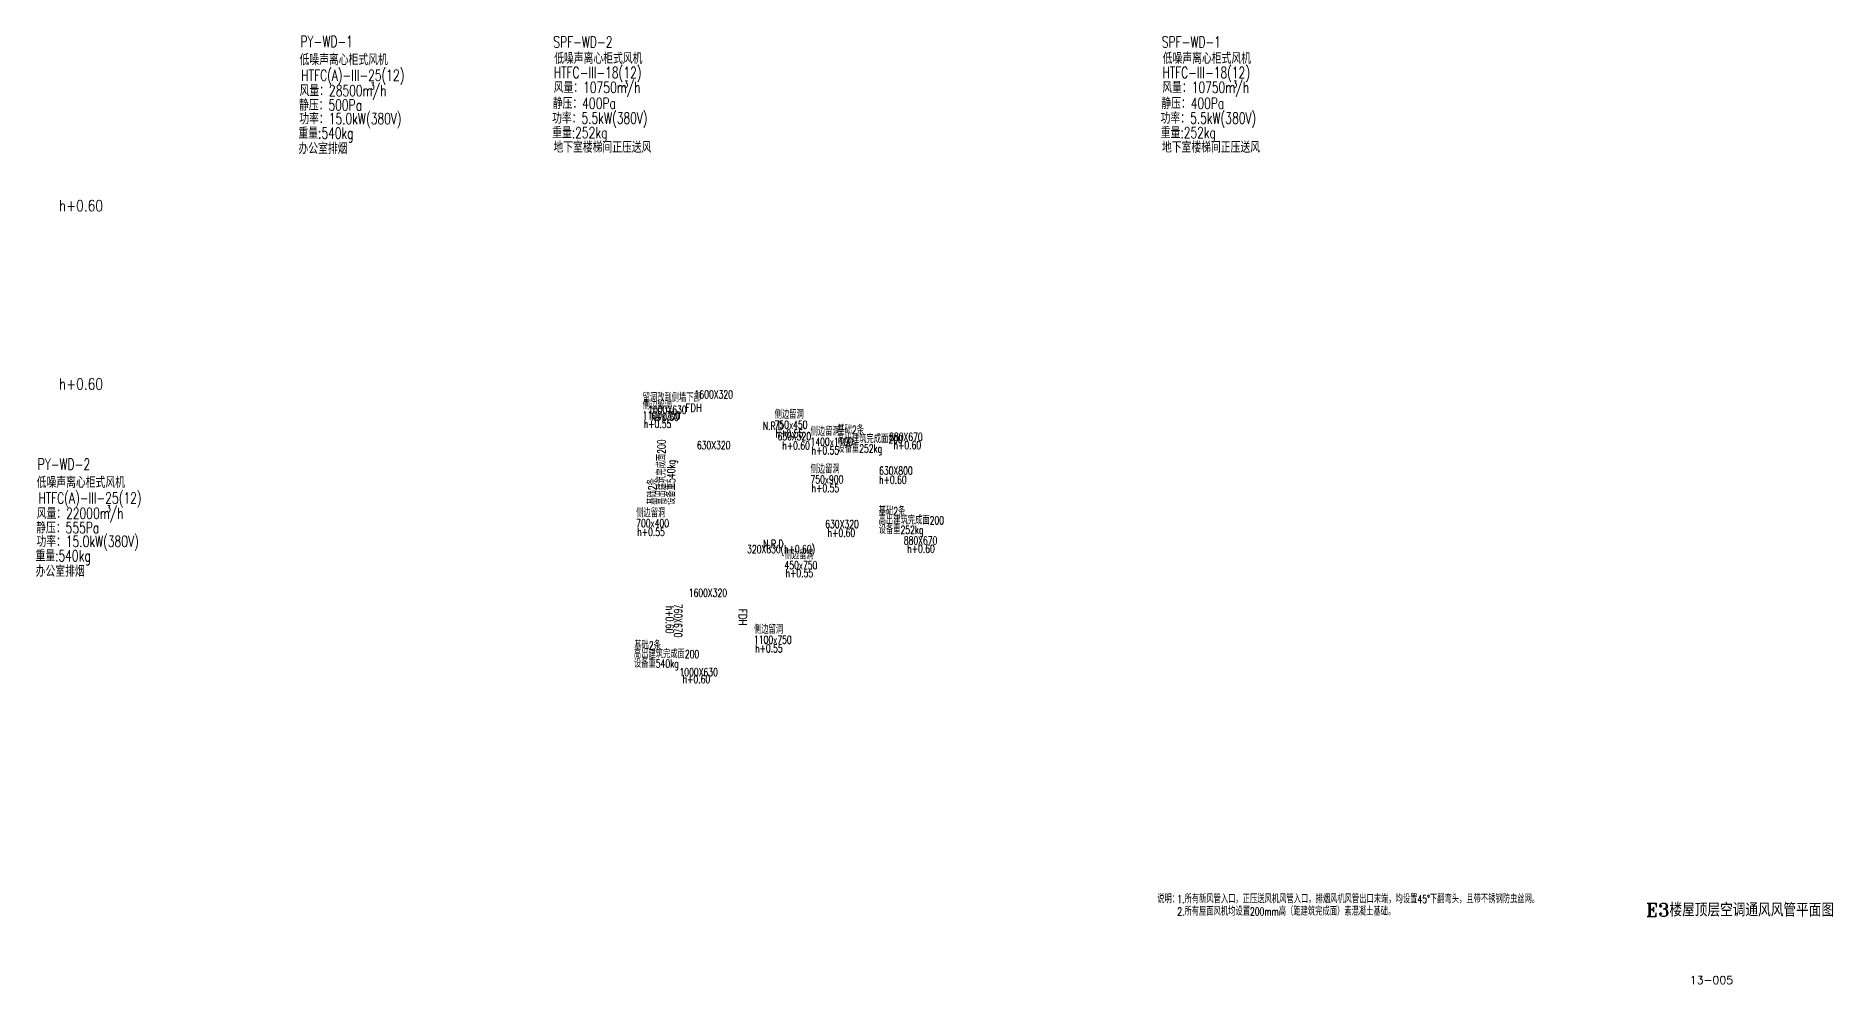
# Model space of a CAD drawing. Extents: x 100209 to 710499, y -54259 to 207392.
# Drawn here: x 643111 to 710499, y 161804 to 197356 of the extents above; entities that cross this region are included whole.
import ezdxf
from ezdxf.enums import TextEntityAlignment as Align

# ---------------------------------------------------------------- set-up
doc = ezdxf.new("R2010")
doc.units = 0
doc.header["$LTSCALE"] = 10
doc.header["$MEASUREMENT"] = 0
doc.linetypes.add('DASHED', pattern=[0.75, 0.5, -0.25])
for name, color, linetype in [('HVAC-A-DIN', 3, 'Continuous'), ('HVAC-SHUTTER-DIN', 3, 'Continuous'), ('HVAC-VALVE', 2, 'Continuous'), ('HVAC-XF', 1, 'Continuous')]:
    doc.layers.add(name, color=color, linetype=linetype)
doc.layers.add('HVAC-BASE-TEXT', color=2, linetype='DASHED', plot=False)
doc.layers.add('HVAC-土建-侧墙留洞150803', color=2, linetype='Continuous', plot=False)
doc.layers.add('HVAC-提资-侧墙留洞', color=101, linetype='Continuous', lineweight=50, plot=False)
doc.styles.add('HZF', font='tj-romans.shx', dxfattribs={"width": 0.7, "bigfont": 'tj-hztxt.shx'})
doc.styles.add('M-TEXT1', font='tj-romans1.shx', dxfattribs={"width": 0.8, "bigfont": 'tj-hztxt.shx'})
doc.styles.add('TKZ1_tjhts.shx', font='tjromant.shx', dxfattribs={"bigfont": 'tjhts.shx'})
doc.styles.add('ZMJ-HZ', font='tj-romans1.shx', dxfattribs={"width": 0.7, "bigfont": 'tj-hztxt1.shx'})

msp = doc.modelspace()

# ---------------------------------------------------------------- texts
at = {"layer": 'HVAC-A-DIN', "style": 'HZF', "width": 0.7}
for s, height, p in [('PY-WD-1', 420, (653031, 196936)), ('SPF-WD-2', 420, (662511, 196920)), ('低噪声离心柜式风机', 420, (662545, 196308)), ('SPF-WD-1', 420, (685329, 196920)), ('低噪声离心柜式风机', 420, (685363, 196308)), ('低噪声离心柜式风机', 420, (652996, 196258)), ('HTFC(A)-III-25(12)', 420, (653059, 195669)), ('HTFC-III-18(12)', 420, (662529, 195773)), ('HTFC-III-18(12)', 420, (685348, 195773)), ('风量：28500m/h', 420, (652996, 195096)), ('3', 250, (655659, 195352, 3652)), ('风量：10750m/h', 420, (662527, 195218)), ('3', 250, (665162, 195426)), ('风量：10750m/h', 420, (685346, 195218)), ('3', 250, (688003, 195426)), ('静压：500Pa', 420, (652977, 194556, -3423)), ('静压：400Pa', 420, (662493, 194621, -3003)), ('静压：400Pa', 420, (685311, 194621, -3003)), ('功率：15.0kW(380V)', 420, (652986, 194044, 3652)), ('功率：5.5kW(380V)', 420, (662465, 194066, 3203)), ('功率：5.5kW(380V)', 420, (685283, 194066, 3203)), ('重量:540kg', 420, (652952, 193504, 3652)), ('重量:252kg', 420, (662471, 193521, 3203)), ('地下室楼梯间正压送风', 420, (662516, 192975, 3203)), ('重量:252kg', 420, (685290, 193521, 3203)), ('地下室楼梯间正压送风', 420, (685334, 192975, 3203)), ('办公室排烟', 420, (652956, 192926, 3652)), ('PY-WD-2', 420, (643175, 181085)), ('低噪声离心柜式风机', 420, (643140, 180408)), ('HTFC(A)-III-25(12)', 420, (643203, 179818)), ('风量：22000m/h', 420, (643140, 179245)), ('3', 250, (645767, 179501, 3652)), ('静压：555Pa', 420, (643121, 178705, -3423)), ('功率：15.0kW(380V)', 420, (643130, 178194, 3652)), ('重量:540kg', 420, (643096, 177653, 3652)), ('办公室排烟', 420, (643101, 177075, 3652))]:
    msp.add_text(s, height=height, dxfattribs=at).set_placement(p)
for s, p in [('1600X320', (667809, 183913)), ('1000X630', (666068, 183336)), ('h+0.60', (666188, 183073)), ('630X320', (667894, 182007)), ('630X320', (670918, 182343)), ('h+0.60', (671099, 181996)), ('880X670', (675102, 182322)), ('h+0.60', (675269, 182013)), ('630X800', (674726, 181055)), ('h+0.60', (674726, 180715)), ('630X320', (672707, 179054)), ('h+0.60', (672798, 178724)), ('880X670', (675653, 178437)), ('320X630(h+0.60)', (669778, 178111)), ('h+0.60', (675780, 178128)), ('1600X320', (667588, 176473)), ('1000X630', (667241, 173499)), ('h+0.60', (667361, 173236)), ('说明：', (685158, 164990)), ('1.所有新风管入口，正压送风机风管入口，排烟风机风管出口末端，均设置45°下翻弯头，且带不锈钢防虫丝网。', (685908, 164990)), ('2.所有屋面风机均设置200mm高（距建筑完成面）素混凝土基础。', (685908, 164524))]:
    msp.add_text(s, height=300, dxfattribs=at).set_placement(p, align=Align.MIDDLE_LEFT)
for s, p in [('h+0.60', (666878, 175985)), ('760X670', (667188, 176061))]:
    msp.add_text(s, height=300, rotation=270, dxfattribs=at).set_placement(p, align=Align.MIDDLE_LEFT)
at = {"layer": 'HVAC-A-DIN', "color": 1, "style": 'TKZ1_tjhts.shx'}
for s, height, p in [('E3楼屋顶层空调通风风管平面图', 500, (707012, 164586)), ('13-005', 300, (705939, 161954))]:
    msp.add_text(s, height=height, dxfattribs=at).set_placement(p, align=Align.MIDDLE_CENTER)
at = {"layer": 'HVAC-BASE-TEXT', "color": 2, "style": 'ZMJ-HZ', "width": 0.7}
for s, p in [('基础2条', (673161, 182433, 9394)), ('设备重252kg', (673161, 181736, 9394)), ('高出建筑完成面200', (673161, 182091, 9394)), ('基础2条', (674711, 179383, 9394)), ('高出建筑完成面200', (674711, 179041, 9394)), ('设备重252kg', (674711, 178686, 9394)), ('基础2条', (665546, 174350, 14090)), ('设备重540kg', (665533, 173672, 14090)), ('高出建筑完成面200', (665533, 174027, 14090))]:
    msp.add_text(s, height=300, dxfattribs=at).set_placement(p)
for s, p in [('高出建筑完成面200', (666722, 179774, 14090)), ('设备重540kg', (667077, 179774, 14090)), ('基础2条', (666380, 179774, 14090))]:
    msp.add_text(s, height=300, rotation=90, dxfattribs=at).set_placement(p)
at = {"layer": 'HVAC-SHUTTER-DIN', "color": 2, "style": 'M-TEXT1', "width": 0.8}
for p in [(643970, 190782, 3203), (643970, 184094, 3203)]:
    msp.add_text('h+0.60', height=420, dxfattribs=at).set_placement(p)
at = {"layer": 'HVAC-VALVE', "style": 'M-TEXT1', "width": 0.7}
for p in [(670746, 182730), (670765, 178306)]:
    msp.add_text('N.R.D', height=300, dxfattribs=at).set_placement(p, align=Align.MIDDLE_CENTER)
at = {"layer": 'HVAC-XF', "style": 'M-TEXT1', "width": 0.8}
msp.add_text('FDH', height=300, dxfattribs=at).set_placement((667775, 183414), align=Align.MIDDLE_CENTER)
msp.add_text('FDH', height=300, rotation=270, dxfattribs=at).set_placement((669614, 175561), align=Align.MIDDLE_CENTER)
at = {"layer": 'HVAC-土建-侧墙留洞150803', "ltscale": 15, "style": 'ZMJ-HZ', "width": 0.7}
for s, p in [('留洞改到侧墙下部', (665861, 183637)), ('侧边留洞', (665861, 183356)), ('1100x750', (665861, 182979)), ('h+0.55', (665901, 182655))]:
    msp.add_text(s, height=300, dxfattribs=at).set_placement(p)
at = {"layer": 'HVAC-提资-侧墙留洞', "ltscale": 15, "style": 'ZMJ-HZ', "width": 0.7}
for s, p in [('侧边留洞', (670809, 183005)), ('750x450', (670809, 182628)), ('侧边留洞', (672156, 182368, 14090)), ('h+0.55', (670849, 182304)), ('1400x1100', (672156, 181991, 14090)), ('h+0.55', (672196, 181667, 14090)), ('侧边留洞', (672156, 180954, 14090)), ('750x900', (672156, 180577, 14090)), ('h+0.55', (672196, 180253, 14090)), ('侧边留洞', (665619, 179311, 14090)), ('700x400', (665619, 178933, 14090)), ('h+0.55', (665659, 178610, 14090)), ('侧边留洞', (671180, 177737, 14090)), ('450x750', (671180, 177359, 14090)), ('h+0.55', (671220, 177065, 14090)), ('侧边留洞', (670037, 174943)), ('1100x750', (670037, 174566)), ('h+0.55', (670077, 174242))]:
    msp.add_text(s, height=300, dxfattribs=at).set_placement(p)

doc.saveas('drawing.dxf')
